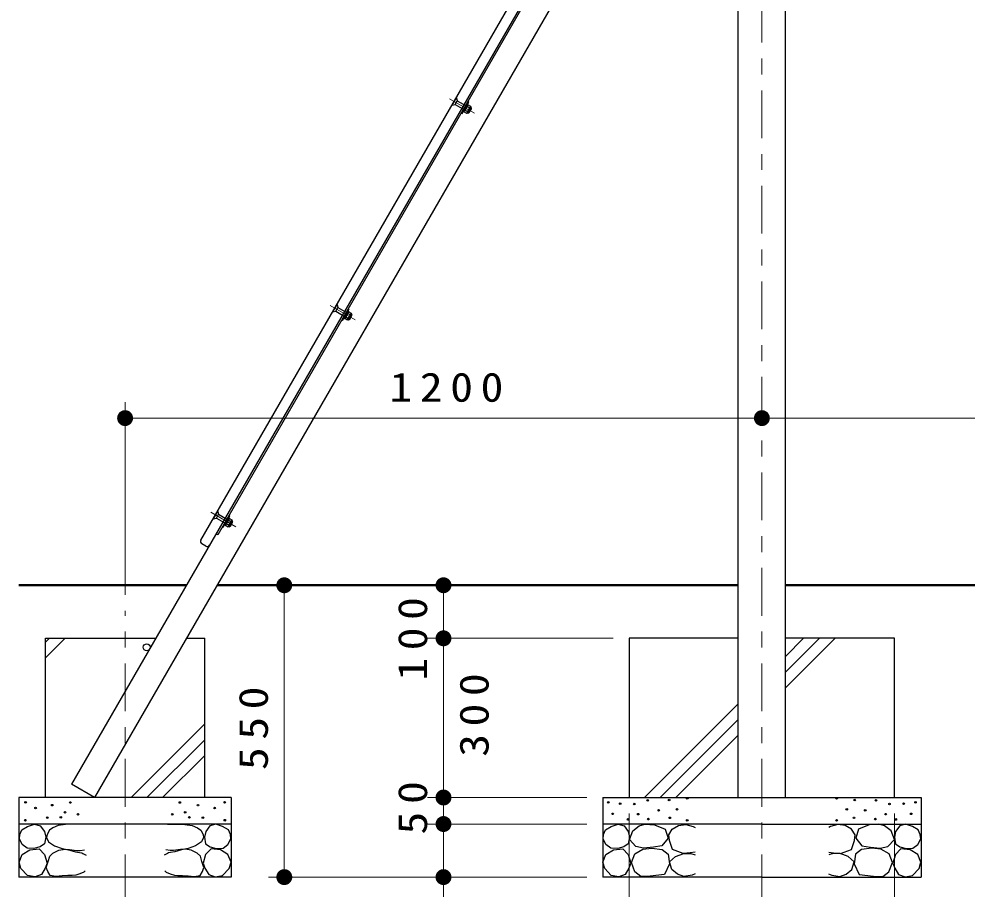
# Model space of a CAD drawing. Units: millimetres on the paper, scale 1:30. Extents: x -385 to 0, y -12 to 267.
# Drawn here: x -253 to -193.4, y 56.6 to 111.3 of the extents above; entities that cross this region are included whole.
import ezdxf

# ---------------------------------------------------------------- set-up
doc = ezdxf.new("R2010")
doc.units = ezdxf.units.MM
for name, pattern in [('USER1', [4.5, 2.5, -2]), ('USER2', [6, 3, -1, 1, -1]), ('USER3', [8, 3, -1, 1, -1, 1, -1])]:
    doc.linetypes.add(name, pattern=pattern)
doc.layers.add('LY_1', color=7, linetype='Continuous', lineweight=25)
doc.styles.add('ＭＳ ゴシック', font='')
doc.styles.get('ＭＳ ゴシック').set_extended_font_data('MS Gothic')

# ---------------------------------------------------------------- blocks, each defined once
blk = doc.blocks.new('filled_dot')
at = {"color": 0, "linetype": 'Continuous', "lineweight": -2, "const_width": 1.25}
blk.add_lwpolyline([(-0.625, 0, 1), (0.625, 0, 1)], format="xyb", close=True, dxfattribs=at)

msp = doc.modelspace()

# ---------------------------------------------------------------- linework, layer by layer
at = {"layer": 'LY_1', "linetype": 'USER2', "lineweight": 13}
for p, q in [((-206.323, 55.772), (-206.323, 165.916)), ((-224.366, 105.339), (-225.946, 106.251)), ((-231.866, 92.349), (-233.446, 93.261)), ((-239.366, 79.358), (-240.946, 80.27)), ((-246.323, 55.772), (-246.323, 74.074))]:
    msp.add_line(p, q, dxfattribs=at)
at = {"layer": 'LY_1'}
for p, q in [((-206.573, 137.852), (-249.682, 63.185)), ((-206.573, 134.519), (-248.239, 62.352)), ((-241.565, 78.511), (-209.732, 133.648)), ((-209.507, 132.556), (-240.507, 78.863)), ((-207.808, 62.352), (-207.808, 132.379)), ((-204.838, 62.352), (-204.838, 132.379)), ((-225.77, 105.842), (-225.503, 106.304)), ((-225.588, 105.891), (-225.455, 106.121)), ((-225.515, 106.31), (-225.503, 106.304)), ((-225.503, 106.304), (-225.455, 106.121)), ((-225.455, 106.121), (-224.571, 105.611)), ((-225.158, 105.315), (-224.741, 106.037)), ((-224.741, 106.037), (-224.799, 106.07)), ((-225.782, 105.848), (-225.77, 105.842)), ((-225.77, 105.842), (-225.588, 105.891)), ((-225.588, 105.891), (-224.705, 105.381)), ((-225.02, 105.42), (-225.078, 105.454)), ((-224.764, 105.865), (-225.02, 105.42)), ((-225.017, 105.426), (-224.873, 105.343)), ((-224.955, 105.534), (-224.811, 105.451)), ((-224.901, 105.627), (-224.95, 105.676)), ((-224.892, 105.643), (-224.941, 105.691)), ((-224.623, 105.728), (-224.832, 105.367)), ((-224.829, 105.751), (-224.686, 105.668)), ((-224.764, 105.865), (-224.821, 105.898)), ((-224.767, 105.859), (-224.623, 105.776)), ((-224.576, 105.657), (-224.746, 105.362)), ((-224.705, 105.381), (-224.571, 105.611)), ((-224.623, 105.776), (-224.623, 105.728)), ((-224.623, 105.728), (-224.59, 105.709)), ((-225.216, 105.349), (-225.158, 105.315)), ((-224.873, 105.343), (-224.832, 105.367)), ((-224.832, 105.367), (-224.798, 105.348)), ((-233.27, 92.851), (-233.003, 93.313)), ((-233.088, 92.9), (-232.955, 93.131)), ((-233.015, 93.32), (-233.003, 93.313)), ((-233.003, 93.313), (-232.955, 93.131)), ((-232.955, 93.131), (-232.071, 92.621)), ((-232.658, 92.325), (-232.241, 93.046)), ((-232.264, 92.875), (-232.321, 92.908)), ((-232.241, 93.046), (-232.299, 93.08)), ((-233.282, 92.858), (-233.27, 92.851)), ((-233.27, 92.851), (-233.088, 92.9)), ((-233.088, 92.9), (-232.205, 92.39)), ((-232.716, 92.358), (-232.658, 92.325)), ((-232.52, 92.43), (-232.578, 92.463)), ((-232.264, 92.875), (-232.52, 92.43)), ((-232.517, 92.436), (-232.373, 92.353)), ((-232.455, 92.544), (-232.311, 92.461)), ((-232.401, 92.637), (-232.45, 92.686)), ((-232.392, 92.652), (-232.441, 92.701)), ((-232.373, 92.353), (-232.332, 92.377)), ((-232.123, 92.738), (-232.332, 92.377)), ((-232.332, 92.377), (-232.298, 92.358)), ((-232.329, 92.761), (-232.186, 92.678)), ((-232.267, 92.869), (-232.123, 92.786)), ((-232.076, 92.666), (-232.246, 92.372)), ((-232.205, 92.39), (-232.071, 92.621)), ((-232.123, 92.786), (-232.123, 92.738)), ((-232.123, 92.738), (-232.09, 92.719)), ((-240.782, 79.868), (-240.77, 79.861)), ((-240.77, 79.861), (-240.503, 80.323)), ((-240.77, 79.861), (-240.588, 79.91)), ((-240.588, 79.91), (-240.455, 80.141)), ((-240.588, 79.91), (-239.705, 79.4)), ((-240.515, 80.33), (-240.503, 80.323)), ((-240.503, 80.323), (-240.455, 80.141)), ((-240.455, 80.141), (-239.571, 79.631)), ((-240.158, 79.334), (-239.741, 80.056)), ((-239.764, 79.884), (-240.02, 79.44)), ((-239.764, 79.884), (-239.821, 79.918)), ((-239.741, 80.056), (-239.799, 80.089)), ((-239.767, 79.879), (-239.623, 79.796)), ((-240.216, 79.368), (-240.158, 79.334)), ((-240.02, 79.44), (-240.078, 79.473)), ((-240.017, 79.445), (-239.873, 79.362)), ((-239.955, 79.554), (-239.811, 79.471)), ((-239.901, 79.646), (-239.95, 79.695)), ((-239.892, 79.662), (-239.941, 79.711)), ((-239.873, 79.362), (-239.832, 79.386)), ((-239.623, 79.747), (-239.832, 79.386)), ((-239.832, 79.386), (-239.798, 79.367)), ((-239.829, 79.77), (-239.686, 79.687)), ((-239.576, 79.676), (-239.746, 79.381)), ((-239.705, 79.4), (-239.571, 79.631)), ((-239.623, 79.796), (-239.623, 79.747)), ((-239.623, 79.747), (-239.59, 79.728)), ((-240.507, 78.863), (-240.6, 78.916)), ((-241.244, 78.133), (-241.504, 78.283)), ((-251.323, 72.352), (-244.39, 72.352)), ((-251.323, 62.352), (-251.323, 72.352)), ((-242.465, 72.352), (-241.323, 72.352)), ((-241.323, 62.352), (-241.323, 72.352)), ((-207.808, 72.352), (-214.656, 72.352)), ((-214.656, 72.352), (-214.656, 62.352)), ((-197.99, 72.352), (-204.838, 72.352)), ((-197.99, 62.352), (-197.99, 72.352)), ((-248.239, 62.352), (-249.682, 63.185)), ((-239.656, 62.352), (-252.99, 62.352)), ((-252.99, 62.352), (-252.99, 57.352)), ((-239.656, 62.352), (-239.656, 57.352)), ((-216.323, 62.352), (-216.323, 57.352)), ((-216.323, 62.352), (-196.323, 62.352)), ((-196.323, 62.352), (-196.323, 57.352)), ((-239.656, 60.685), (-252.99, 60.685)), ((-206.323, 60.685), (-216.323, 60.685)), ((-206.323, 60.685), (-196.323, 60.685)), ((-239.656, 57.352), (-252.99, 57.352)), ((-206.323, 57.352), (-216.323, 57.352)), ((-206.323, 57.352), (-196.323, 57.352))]:
    msp.add_line(p, q, dxfattribs=at)
at = {"layer": 'LY_1', "linetype": 'USER1', "lineweight": 13}
for p, q in [((-225.078, 105.587), (-225.021, 105.553)), ((-224.937, 105.832), (-224.879, 105.799)), ((-232.578, 92.596), (-232.521, 92.563)), ((-232.437, 92.842), (-232.379, 92.808)), ((-239.937, 79.851), (-239.879, 79.818)), ((-240.078, 79.606), (-240.021, 79.573))]:
    msp.add_line(p, q, dxfattribs=at)
at = {"layer": 'LY_1', "lineweight": 13}
for p, q in [((-246.323, 75.074), (-246.323, 87.185)), ((-246.323, 86.185), (-206.323, 86.185)), ((-206.323, 86.185), (-166.323, 86.185)), ((-217.323, 75.685), (-237.323, 75.685)), ((-236.323, 57.352), (-236.323, 75.685)), ((-226.323, 72.352), (-226.323, 75.685)), ((-251.323, 71.118), (-250.089, 72.352)), ((-251.323, 72.108), (-251.079, 72.352)), ((-215.656, 72.352), (-227.323, 72.352)), ((-226.323, 62.352), (-226.323, 72.352)), ((-204.838, 69.236), (-201.723, 72.352)), ((-204.838, 70.226), (-202.713, 72.352)), ((-204.838, 71.216), (-203.703, 72.352)), ((-213.703, 62.352), (-207.808, 68.246)), ((-245.947, 62.352), (-241.323, 66.975)), ((-212.713, 62.352), (-207.808, 67.256)), ((-211.723, 62.352), (-207.808, 66.266)), ((-244.957, 62.352), (-241.323, 65.985)), ((-243.967, 62.352), (-241.323, 64.996)), ((-217.323, 62.352), (-227.323, 62.352)), ((-226.323, 60.685), (-226.323, 62.352)), ((-214.656, 61.352), (-214.656, 46.352)), ((-197.99, 61.352), (-197.99, 46.352)), ((-217.323, 60.685), (-227.323, 60.685)), ((-226.323, 51.106), (-226.323, 60.685)), ((-217.323, 57.352), (-237.323, 57.352))]:
    msp.add_line(p, q, dxfattribs=at)
at = {"layer": 'LY_1', "lineweight": 50}
for p, q in [((-252.99, 75.685), (-242.465, 75.685)), ((-240.541, 75.685), (-207.808, 75.685)), ((-204.838, 75.685), (-172.106, 75.685))]:
    msp.add_line(p, q, dxfattribs=at)
at = {"layer": 'LY_1', "linetype": 'USER3', "lineweight": 13}
msp.add_line((-251.323, 62.352), (-241.323, 62.352), dxfattribs=at)
at = {"layer": 'LY_1'}
for points in [[(-252.966, 59.759), (-252.936, 60.038), (-252.816, 60.327), (-252.447, 60.536), (-252.019, 60.676), (-251.65, 60.566), (-251.39, 60.207), (-251.311, 59.858), (-251.38, 59.44), (-251.66, 59.25), (-252.048, 59.15), (-252.477, 59.17), (-252.786, 59.41)], [(-239.681, 59.759), (-239.71, 60.038), (-239.83, 60.327), (-240.199, 60.536), (-240.628, 60.676), (-240.997, 60.566), (-241.256, 60.207), (-241.336, 59.858), (-241.266, 59.44), (-240.987, 59.25), (-240.598, 59.15), (-240.169, 59.17), (-239.86, 59.41)], [(-216.299, 59.759), (-216.269, 60.038), (-216.149, 60.327), (-215.781, 60.536), (-215.352, 60.676), (-214.983, 60.566), (-214.724, 60.207), (-214.644, 59.858), (-214.714, 59.44), (-214.993, 59.25), (-215.382, 59.15), (-215.81, 59.17), (-216.12, 59.41)], [(-213.753, 59.168), (-214.233, 59.277), (-214.644, 59.716), (-214.438, 60.25), (-214.027, 60.565), (-213.671, 60.674), (-213.069, 60.633), (-212.398, 60.373), (-212.22, 59.798), (-212.603, 59.318), (-213.137, 59.223)], [(-198.893, 59.168), (-198.413, 59.277), (-198.003, 59.716), (-198.208, 60.25), (-198.619, 60.565), (-198.975, 60.674), (-199.578, 60.633), (-200.249, 60.373), (-200.427, 59.798), (-200.043, 59.318), (-199.509, 59.223)], [(-196.347, 59.759), (-196.377, 60.038), (-196.497, 60.327), (-196.866, 60.536), (-197.294, 60.676), (-197.663, 60.566), (-197.923, 60.207), (-198.002, 59.858), (-197.932, 59.44), (-197.653, 59.25), (-197.264, 59.15), (-196.836, 59.17), (-196.527, 59.41)], [(-251.979, 57.376), (-252.447, 57.456), (-252.866, 57.884), (-252.976, 58.293), (-252.786, 58.782), (-252.308, 59.061), (-251.719, 59.121), (-251.38, 58.762), (-251.221, 58.233), (-251.341, 57.904), (-251.58, 57.525)], [(-240.668, 57.376), (-240.199, 57.456), (-239.78, 57.884), (-239.671, 58.293), (-239.86, 58.782), (-240.339, 59.061), (-240.927, 59.121), (-241.266, 58.762), (-241.425, 58.233), (-241.306, 57.904), (-241.066, 57.525)], [(-215.312, 57.376), (-215.781, 57.456), (-216.199, 57.884), (-216.309, 58.293), (-216.12, 58.782), (-215.641, 59.061), (-215.053, 59.121), (-214.714, 58.762), (-214.554, 58.233), (-214.674, 57.904), (-214.913, 57.525)], [(-213.343, 57.401), (-213.918, 57.387), (-214.301, 57.675), (-214.52, 58.278), (-214.315, 58.812), (-213.795, 59.113), (-213.233, 59.168), (-212.589, 59.086), (-212.206, 58.784), (-212.124, 58.182), (-212.439, 57.511)], [(-199.304, 57.401), (-198.728, 57.387), (-198.345, 57.675), (-198.126, 58.278), (-198.331, 58.812), (-198.852, 59.113), (-199.413, 59.168), (-200.057, 59.086), (-200.44, 58.784), (-200.523, 58.182), (-200.208, 57.511)], [(-197.334, 57.376), (-196.866, 57.456), (-196.447, 57.884), (-196.337, 58.293), (-196.527, 58.782), (-197.005, 59.061), (-197.593, 59.121), (-197.932, 58.762), (-198.092, 58.233), (-197.972, 57.904), (-197.733, 57.525)]]:
    msp.add_lwpolyline(points, close=True, dxfattribs=at)
for points in [[(-248.98, 60.684), (-249.405, 60.672), (-250.065, 60.65), (-250.535, 60.594), (-250.871, 60.449), (-251.072, 60.303), (-251.218, 60.034), (-251.251, 59.844), (-251.128, 59.564), (-250.748, 59.307), (-250.278, 59.139), (-250.065, 59.117), (-249.808, 59.083), (-249.371, 59.016), (-249.148, 59.016), (-248.879, 59.061)], [(-243.666, 60.684), (-243.241, 60.672), (-242.581, 60.65), (-242.111, 60.594), (-241.775, 60.449), (-241.574, 60.303), (-241.428, 60.034), (-241.395, 59.844), (-241.518, 59.564), (-241.898, 59.307), (-242.368, 59.139), (-242.581, 59.117), (-242.838, 59.083), (-243.275, 59.016), (-243.499, 59.016), (-243.767, 59.061)], [(-210.521, 58.921), (-210.823, 58.88), (-211.261, 58.825), (-211.946, 59.086), (-212.137, 59.647), (-212.178, 60.017), (-211.959, 60.373), (-211.562, 60.592), (-211.097, 60.647), (-210.631, 60.524), (-210.521, 60.469)], [(-202.125, 58.921), (-201.824, 58.88), (-201.385, 58.825), (-200.701, 59.086), (-200.509, 59.647), (-200.468, 60.017), (-200.687, 60.373), (-201.084, 60.592), (-201.55, 60.647), (-202.015, 60.524), (-202.125, 60.469)], [(-248.823, 57.74), (-248.913, 57.662), (-249.159, 57.561), (-249.427, 57.472), (-249.64, 57.449), (-249.92, 57.449), (-250.278, 57.427), (-250.67, 57.382), (-251.039, 57.449), (-251.184, 57.696), (-251.274, 57.964), (-251.151, 58.334), (-251.061, 58.658), (-250.86, 58.848), (-250.479, 59.05), (-250.088, 59.117), (-249.875, 59.072), (-249.439, 58.949), (-249.181, 58.904), (-249.047, 58.882), (-248.98, 58.837), (-248.778, 58.725)], [(-243.823, 57.74), (-243.734, 57.662), (-243.487, 57.561), (-243.219, 57.472), (-243.006, 57.449), (-242.726, 57.449), (-242.368, 57.427), (-241.977, 57.382), (-241.607, 57.449), (-241.462, 57.696), (-241.372, 57.964), (-241.495, 58.334), (-241.585, 58.658), (-241.786, 58.848), (-242.167, 59.05), (-242.559, 59.117), (-242.771, 59.072), (-243.208, 58.949), (-243.465, 58.904), (-243.599, 58.882), (-243.666, 58.837), (-243.868, 58.725)], [(-210.508, 57.565), (-210.713, 57.483), (-211.22, 57.387), (-211.617, 57.538), (-211.973, 57.839), (-212.124, 58.319), (-211.74, 58.647), (-211.233, 58.825), (-210.795, 58.825), (-210.521, 58.757)], [(-202.139, 57.565), (-201.933, 57.483), (-201.426, 57.387), (-201.029, 57.538), (-200.673, 57.839), (-200.523, 58.319), (-200.906, 58.647), (-201.413, 58.825), (-201.851, 58.825), (-202.125, 58.757)]]:
    msp.add_lwpolyline(points, dxfattribs=at)
for centre, radius in [((-244.966, 71.787), 0.217), ((-252.576, 62.054), 0.05), ((-249.76, 62.04), 0.05), ((-242.886, 62.04), 0.05), ((-240.071, 62.054), 0.05), ((-215.971, 62.047), 0.05), ((-215.228, 61.965), 0.05), ((-214.34, 61.944), 0.05), ((-213.493, 62.171), 0.05), ((-212.151, 62.192), 0.05), ((-211.015, 62.295), 0.05), ((-201.631, 62.295), 0.05), ((-200.495, 62.192), 0.05), ((-199.153, 62.171), 0.05), ((-198.306, 61.944), 0.05), ((-197.419, 61.965), 0.05), ((-196.675, 62.047), 0.05), ((-251.948, 61.691), 0.05), ((-250.903, 61.872), 0.05), ((-250.095, 61.426), 0.05), ((-249.286, 61.301), 0.05), ((-243.36, 61.301), 0.05), ((-242.552, 61.426), 0.05), ((-241.743, 61.872), 0.05), ((-240.698, 61.691), 0.05), ((-215.703, 61.325), 0.05), ((-214.092, 61.304), 0.05), ((-212.812, 61.552), 0.05), ((-211.655, 61.614), 0.05), ((-200.991, 61.614), 0.05), ((-199.834, 61.552), 0.05), ((-198.554, 61.304), 0.05), ((-196.944, 61.325), 0.05), ((-252.589, 60.925), 0.05), ((-251.21, 61.092), 0.05), ((-250.359, 61.106), 0.05), ((-242.287, 61.106), 0.05), ((-241.437, 61.092), 0.05), ((-240.057, 60.925), 0.05), ((-214.732, 60.974), 0.05), ((-213.452, 60.994), 0.05), ((-212.11, 61.077), 0.05), ((-211.015, 60.912), 0.05), ((-201.631, 60.912), 0.05), ((-200.537, 61.077), 0.05), ((-199.194, 60.994), 0.05), ((-197.914, 60.974), 0.05)]:
    msp.add_circle(centre, radius, dxfattribs=at)
for centre, radius, start, end in [((-224.921, 105.443), 0.111, 295.61583, 4.38411), ((-225.09, 105.757), 0.414, 312.41207, 347.58786), ((-224.734, 105.768), 0.111, 295.61581, 4.38412), ((-224.609, 105.676), 0.0383, 329.99997, 59.99997), ((-224.779, 105.381), 0.0383, 239.99997, 329.99997), ((-232.421, 92.453), 0.111, 295.61583, 4.38411), ((-232.59, 92.767), 0.414, 312.41207, 347.58786), ((-232.279, 92.391), 0.0383, 239.99997, 329.99997), ((-232.234, 92.778), 0.111, 295.61581, 4.38412), ((-232.109, 92.685), 0.0383, 329.99997, 59.99997), ((-239.921, 79.462), 0.111, 295.61583, 4.38411), ((-240.09, 79.776), 0.414, 312.41207, 347.58786), ((-239.779, 79.401), 0.0383, 239.99997, 329.99997), ((-239.734, 79.787), 0.111, 295.61581, 4.38412), ((-239.609, 79.695), 0.0383, 329.99997, 59.99997), ((-241.421, 78.428), 0.167, 150, 240), ((-241.161, 78.278), 0.167, 240, 330)]:
    msp.add_arc(centre, radius, start, end, dxfattribs=at)

# ---------------------------------------------------------------- block references
at = {"layer": 'LY_1', "lineweight": 13, "xscale": 0.4, "yscale": 0.4}
for p in [(-246.323, 86.185), (-206.323, 86.185)]:
    msp.add_blockref('filled_dot', p, dxfattribs=at)
for p, rotation in [((-206.323, 86.185), 180), ((-236.323, 75.685), 270), ((-226.323, 75.685), 270), ((-226.323, 72.352), 90), ((-226.323, 72.352), 270), ((-226.323, 62.352), 90), ((-226.323, 62.352), 270), ((-226.323, 60.685), 90), ((-226.323, 60.685), 270), ((-236.323, 57.352), 90), ((-226.323, 57.352), 90)]:
    msp.add_blockref('filled_dot', p, dxfattribs=dict(at, rotation=rotation))

# ---------------------------------------------------------------- texts
at = {"layer": 'LY_1', "insert": (-225.902, 87.185), "char_height": 1.833, "attachment_point": 8, "style": 'ＭＳ ゴシック'}
msp.add_mtext('\\T1.33;\\W1.15;1200', dxfattribs=at)
at = {"layer": 'LY_1', "char_height": 1.833, "rotation": 90, "style": 'ＭＳ ゴシック'}
for s, insert, attachment_point in [('\\T1.33;\\W1.15;100', (-227.323, 72.552), 8), ('\\T1.33;\\W1.15;300', (-225.323, 67.769), 2), ('\\T1.33;\\W1.15;550', (-237.323, 66.934), 8), ('\\T1.34;\\W1.15;50', (-227.323, 61.946), 8)]:
    msp.add_mtext(s, dxfattribs=dict(at, insert=insert, attachment_point=attachment_point))

doc.saveas('drawing.dxf')
